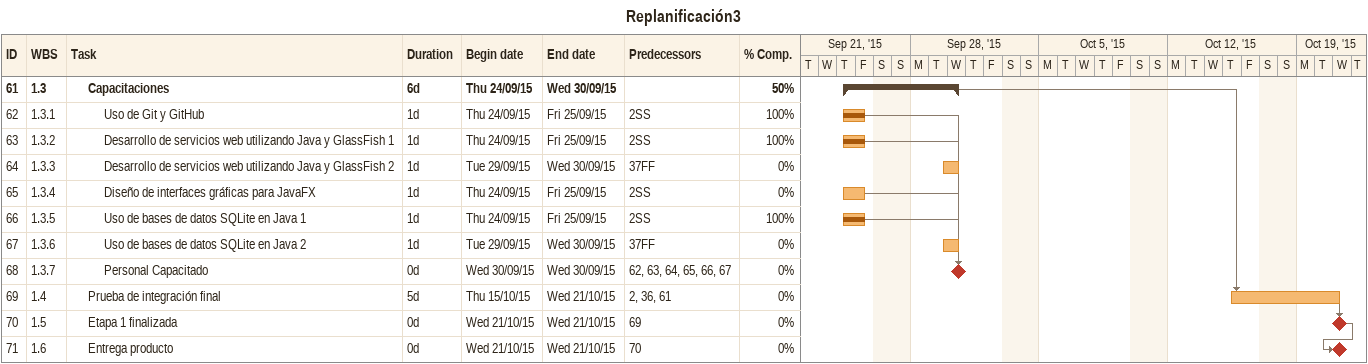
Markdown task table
Replanificación3

| ID | WBS | Task | Duration | Start | Finish | Predecessors | % complete |
|---|---|---|---|---|---|---|---|
| 61 | 1.3 | **Capacitaciones** | 6d | 2015-09-24 | 2015-09-30 |  | 50 |
| 62 | 1.3.1 | Uso de Git y GitHub | 1d | 2015-09-24 | 2015-09-25 | 2SS | 100 |
| 63 | 1.3.2 | Desarrollo de servicios web utilizando Java y GlassFish 1 | 1d | 2015-09-24 | 2015-09-25 | 2SS | 100 |
| 64 | 1.3.3 | Desarrollo de servicios web utilizando Java y GlassFish 2 | 1d | 2015-09-29 | 2015-09-30 | 37FF | 0 |
| 65 | 1.3.4 | Diseño de interfaces gráficas para JavaFX | 1d | 2015-09-24 | 2015-09-25 | 2SS | 0 |
| 66 | 1.3.5 | Uso de bases de datos SQLite en Java 1 | 1d | 2015-09-24 | 2015-09-25 | 2SS | 100 |
| 67 | 1.3.6 | Uso de bases de datos SQLite en Java 2 | 1d | 2015-09-29 | 2015-09-30 | 37FF | 0 |
| 68 | 1.3.7 | Personal Capacitado | 0d | 2015-09-30 | 2015-09-30 | 62, 63, 64, 65, 66, 67 | 0 |
| 69 | 1.4 | Prueba de integración final | 5d | 2015-10-15 | 2015-10-21 | 2, 36, 61 | 0 |
| 70 | 1.5 | Etapa 1 finalizada | 0d | 2015-10-21 | 2015-10-21 | 69 | 0 |
| 71 | 1.6 | Entrega producto | 0d | 2015-10-21 | 2015-10-21 | 70 | 0 |
